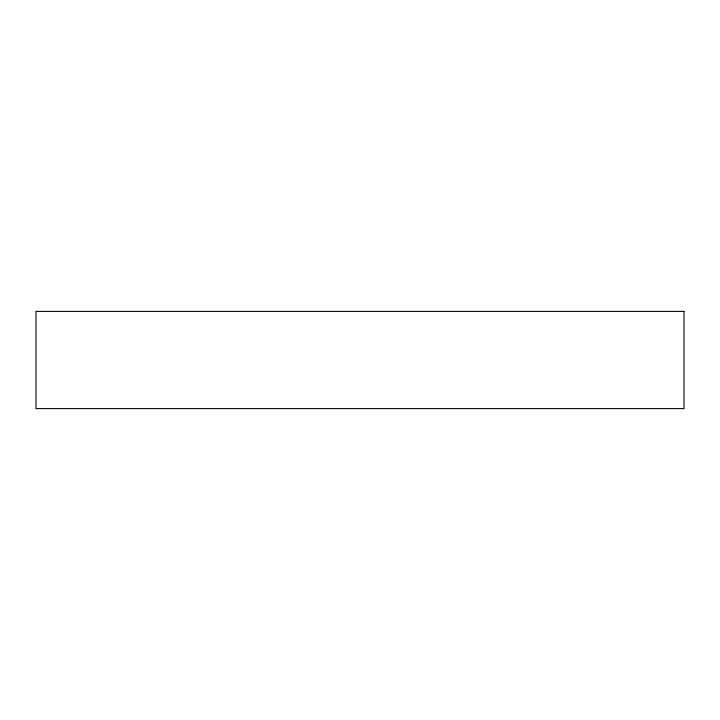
<?xml version="1.0" encoding="UTF-8"?>
<svg xmlns="http://www.w3.org/2000/svg" width="720" height="720" viewBox="0 0 720 720"><rect width="100%" height="100%" fill="white"/><g stroke="black" fill="none" stroke-linecap="round" stroke-linejoin="round"><path stroke-width="1.08" d="M684 311.4L36 311.4L36 408.6L684 408.6L684 311.4"/></g></svg>
